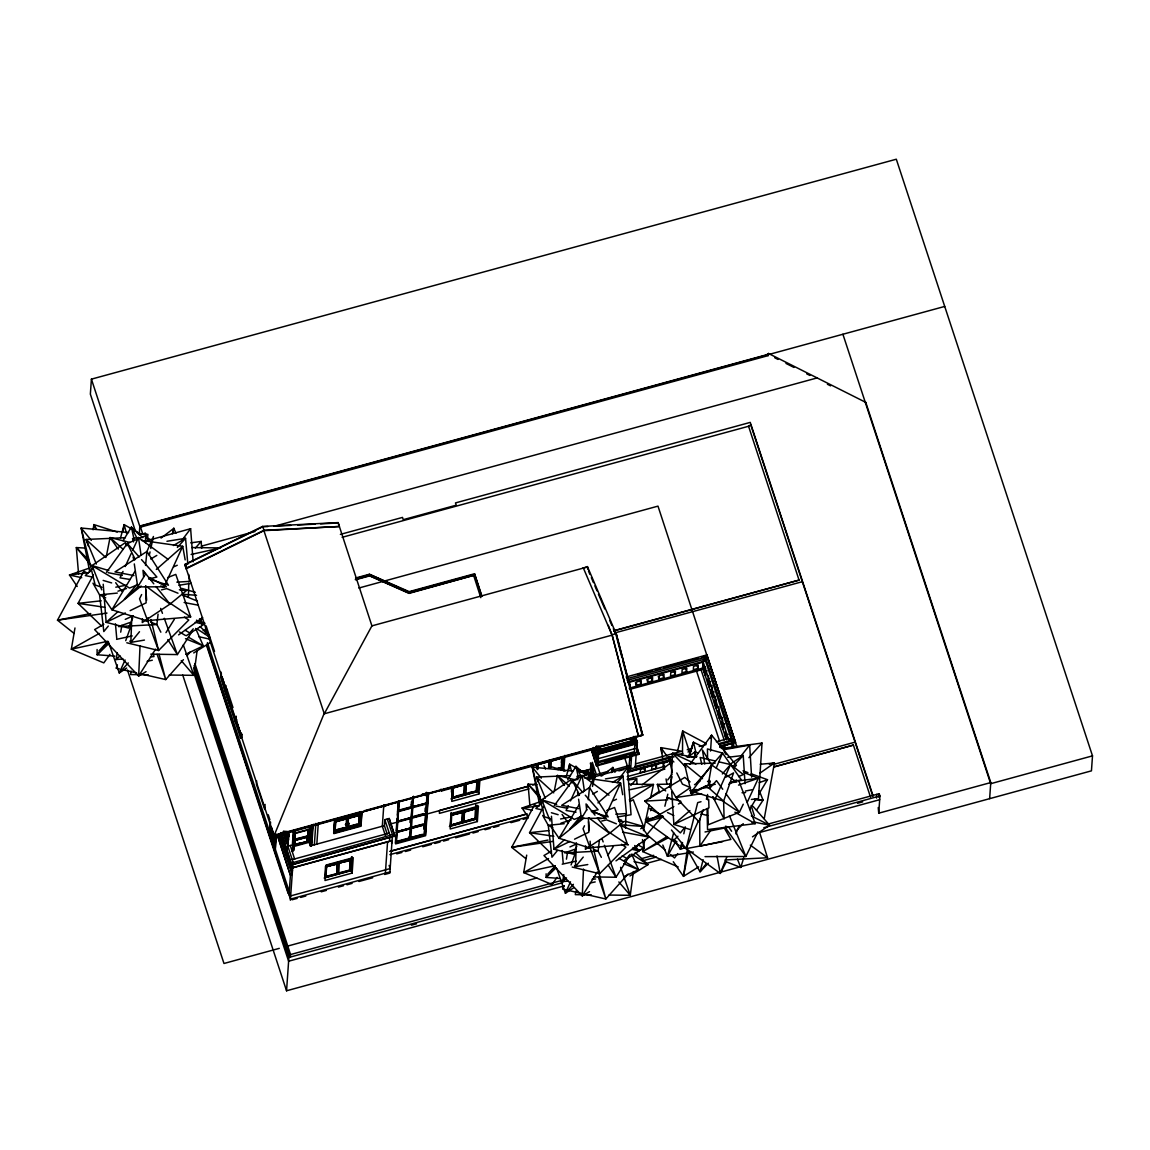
<?xml version="1.0" encoding="UTF-8"?>
<svg xmlns="http://www.w3.org/2000/svg" width="1150" height="1150" viewBox="0 0 1150 1150"><rect width="100%" height="100%" fill="white"/><g stroke="black" fill="none" stroke-linecap="round" stroke-linejoin="round"><path stroke-width="1.5" d="M145.504 542.714L145.547 535.641L127.334 543.504L106.418 572.355M588.225 779.024L588.268 773.777L572.427 780.62L554.214 805.719M682.482 755.421L682.683 730.997L706.071 743.432M188.37 597.281L188.758 583.05M625.499 828.101L625.887 814.042M131.833 616.113L130.856 642.376L144.454 640.076M576.366 842.806L575.474 866.626L587.779 864.556M140.027 646.041L138.661 676.042L146.05 671.672M583.496 869.055L582.274 895.922L589.519 891.652M670.766 787.98L672.563 753.236L693.177 757.117M142.471 618.944L142.269 622.524L170.013 604.095L186.372 590.741L179.386 589.777M585.609 845.911L585.408 849.361L609.558 833.333L623.789 821.718L618.571 820.985M721.438 748.449L762.019 743.058L758.454 798.689L751.381 799.451M710.556 751.051L711.591 735.181L736.402 765.383L733.7 767.711M182.749 675.079L286.551 990.783L1091.451 770.845L1092.5 755.866L896.31 159.218L91.411 379.155L90.361 394.134L135.427 531.199M139.236 534.692L139.84 526.039L767.424 354.559L768.516 353.481L865.749 402.356L990.768 782.561L989.633 798.661M184.877 564.463L186.127 568.732L263.925 530.668L339.379 526.484L338.1 522.603L262.674 526.413L184.877 564.463L275.511 840.463L275.152 844.905M205.261 633.794L205.749 626.894M221.059 672.089L220.757 677.321L222.137 677.062L225.803 688.203M221.174 677.106L221.404 673.67M226.018 685.572L225.572 691.984L221.361 677.048M225.961 687.398L225.63 692.228L241.27 737.581M236.109 721.798L225.946 692.516L226.176 689.195M226.306 692.415L226.55 689.094M226.377 692.401L226.593 688.893M235.506 721.97L235.851 716.982M236.124 716.306L236.196 722.473M236.181 716.45L236.397 722.789M236.469 722.919L236.814 719.727M242.032 734.146L241.802 737.438L240.594 737.768L240.954 732.622M241.069 737.639L241.313 734.203M241.5 734.16L241.27 737.926L221.274 676.919M256.666 780.893L256.421 784.329L264.73 809.557L265.089 804.425M270.077 822.437L269.589 832.025L269.891 822.48M269.848 832.399L270.566 822.063M270.451 826.074L270.566 827.051L270.552 826.275M274.951 840.377L274.491 845.221L270.494 833.031L271.486 828.288L271.041 833.132M270.724 833.146L271.084 828.402L271.127 833.046M275.181 835.001L274.836 839.859L270.839 827.727L275.08 840.578M275.382 834.699L275.008 839.601M275.137 840.319L274.764 845.135L270.753 832.959M275.137 839.831L275.454 835.173M275.238 841.829L275.166 845.034L270.509 833.031M275.382 849.246L275.971 834.325M275.195 849.304L276.216 834.828M287.615 832.298L287.572 833.046L388.815 804.641M286.939 846.558L286.882 850.008M288.808 831.881L287.816 846.184L292.373 844.934L293.322 831.234M283.418 831.45L288.176 844.977L283.432 831.306M286.853 834.785L288.521 840.046L287.399 836.639M286.12 831.522L288.363 838.321M286.781 831.723L288.751 836.754L286.796 831.579M287.471 831.622L288.592 835.029M291.41 863.765L290.777 870.104L292.172 874.345L290.274 874.863L277.495 835.101M291.022 863.161L392.466 834.699L394.939 835.949L291.597 864.929L291.597 863.995L293.494 863.477L283.245 832.298M289.053 894.887L290.533 873.669M293.753 831.421L292.402 850.799M292.876 850.669L294.228 831.464M294.616 831.551L293.279 850.641M294.688 831.508L293.351 850.54M292.804 864.383L292.56 867.876L392.049 840.693M290.361 900.249L292.689 867.646L281.276 832.959M295.262 829.826L293.825 850.411L291.942 850.928M294.616 840.262L307.769 836.826L307.524 841.642L294.429 845.207L294.989 840.305L294.529 845.149M295.349 832.916L294.803 839.917L307.898 836.309L308.272 829.581M293.494 863.477L291.539 864.742L394.939 835.949L389.203 818.484L384.833 819.677L384.416 825.657L387.176 834.038M286.551 990.783L288.88 957.461L193.631 667.776M290.389 957.03L290.562 954.543L194.896 663.564M307.165 841.426L307.395 836.783M307.956 829.466L307.798 836.237M307.323 836.898L307.395 841.239M307.697 836.179L308.085 829.294M309.163 835.518L308.732 836.208L308.761 834.684M310.112 827.842L309.163 842.274L310.342 845.897L384.416 825.657M294.285 846.342L309.35 842.231L310.313 828.46M310.342 845.897L311.549 828.604L310.802 826.304M311.291 845.638L312.757 824.679M313.246 824.363L311.765 845.509M314.353 844.804L315.848 823.4M263.925 530.668L324.286 713.776L371.91 625.873L338.1 522.603M316.825 844.129L318.291 823.17M325.479 866.352L324.961 877.522L350.592 870.521L351.584 856.851M337.309 863.477L336.849 873.914L325.924 876.889L326.471 866.697M325.924 876.889L326.514 866.841M334.636 819.361L333.673 833.074L360.827 825.657L361.79 811.943M334.808 819.893L333.859 833.606L360.999 826.189L361.963 812.475M334.707 822.696L334.104 831.508L359.749 824.507L359.504 823.803L347.76 826.951M334.909 822.739L334.578 832.327L359.864 825.369L360.798 811.986M335.527 818.901L334.463 832.571L360.094 825.556L361.086 811.9M346.553 817.693L345.992 827.842L335.067 830.832L335.512 822.307M335.067 830.832L335.757 821.057L346.668 818.081M337.396 863.722L336.749 873.626L325.795 876.473M350.204 860.214L349.658 870.406L338.747 873.396L339.293 863.204M346.682 824.277C346.006 824.967 347.199 822.466 347.127 824.191M347.645 817.449L346.696 827.296M349.356 823.587L347.746 824.047L347.573 823.055M347.875 825.326L348.335 818.8M359.404 814.329L358.8 824.349L347.889 827.324L348.493 817.319M369.251 575.633L409.069 593.012L473.628 575.374L409.041 593.386L369.251 575.633L355.451 579.399M472.794 574.827L409.127 592.221L369.351 574.253L355.522 578.033M350.132 859.97L349.571 870.119L338.603 872.965M352.288 856.908L351.325 870.607L324.171 878.039M352.144 873.08L353.223 857.67L326.068 865.087L324.99 880.497L352.144 873.08L351.21 870.262M358.728 824.104L359.361 814.2M334.636 820.065L360.266 813.05L360.079 825.542L334.578 832.327M383.827 804.827L382.317 826.232L385.609 836.223M384.402 806.581L384.459 805.834M385.724 806.222L385.782 805.474M387.248 819.749L387.306 819.001L392.466 834.699M385.379 873.181L387.55 842.116M389.203 818.484L394.896 836.697M389.577 841.369L389.821 837.876M391.589 843.568L391.791 840.564L292.689 867.646M392.294 837.2L389.85 873.066L384.704 874.46M395.844 836.107L395.356 843.094L425.356 834.9L428.289 792.982L422.251 794.449M396.204 830.875L397.066 818.642M397.311 815.149L398.159 802.93M398.561 801.694L395.614 843.899L425.615 835.691L428.562 793.5M396.879 832.097L396.175 842.016L409.759 838.307L410.449 828.388L396.736 831.651M411.183 817.909L410.478 828.014L396.908 831.723L397.469 821.172M411.916 807.429L411.211 817.535L397.641 821.244L398.346 811.138L412.088 807.501L411.226 804.856M398.489 809.083L399.079 800.659M396.304 842.835L399.237 800.917L398.288 801.176M409.012 836.481L409.903 838.753L396.333 842.461M409.989 822.509L410.234 819.016M411.197 805.23L411.456 801.55M409.846 834.555L409.616 837.861L396.031 841.57M410.809 820.841L411.039 817.463M411.916 804.928L412.146 801.564M412.649 796.95L411.944 807.056L398.374 810.764M409.874 839.126L412.807 797.209M410.823 838.867L413.454 796.246M423.775 829.021L424.019 825.527M424.997 811.555L425.241 808.062M426.104 795.829L426.348 792.336M424.479 828.934L424.709 825.628M425.701 811.44L425.946 808.076M426.794 795.901L427.024 792.537M422.438 834.354L410.564 837.602L424.278 834.339L424.853 823.601M412.16 817.276L425.73 813.568L426.434 803.462M426.463 803.088L412.893 806.797L426.463 803.088L427.168 792.982L422.079 794.363M424.408 835.159L427.354 793.054M591.287 750.059L441.557 790.97L441.6 790.223M451.433 792.062L451.662 788.627M478.242 779.456L477.365 791.401L451.72 798.402L452.338 789.648M450.901 815.479L450.168 826.002L475.798 819.001L476.531 808.479L450.901 815.479L450.671 814.775L475.611 808.091L475.841 804.77M476.732 805.489L476.56 808.249L450.901 815.221L451.102 812.489M452.712 787.678L451.763 801.378L478.903 793.96L479.866 780.261M452.611 797.496L453.244 787.577M464.169 784.602L463.622 794.794L452.698 797.769L453.172 787.348M462.53 811.958L462.07 822.379L451.145 825.369L451.691 815.178M369.351 574.253L409.17 591.632L474.548 573.764L481.778 596.462M461.969 822.106L462.602 812.188M465.276 784.386L464.327 794.247M465.52 794.276L466.066 784.084L465.52 794.276L476.431 791.286L477.02 781.238M464.499 811.67L463.867 821.589L475.798 819.001M464.643 812.101L475.467 808.824L474.878 818.886L463.967 821.862L464.427 811.44M476.977 781.094L476.344 790.999L465.376 793.845M478.932 779.499L478.098 791.488L450.944 798.919M477.494 805.388L476.546 819.087L449.391 826.505M477.351 821.56L478.429 806.136L451.274 813.553L450.196 828.977L477.351 821.56L475.956 817.319M536.418 767.151L536.662 763.729M537.093 768.2L537.122 764.031M537.223 769.623L537.582 764.491M537.826 769.422L538.114 764.391M548.579 767.913L549.039 761.401M548.723 768.344L549.082 761.544M549.657 768.214L549.93 760.538M550.519 767.539L550.936 760.883M550.62 767.826L550.85 760.653M561.43 762.551L561.66 759.302M556.629 769.379L561.301 768.099L561.847 757.908L551.066 761.314M559.029 769.091L562.235 768.214L562.753 757.031M563.687 758.023L562.968 768.301L557.879 769.695M564.866 755.349L563.773 770.773L562.853 767.956M583.223 568.129L587.434 566.605L616.242 633.995L642.706 735.181L273.988 835.935L324.084 713.633M587.722 569.207L587.434 566.605M590.697 776.092L591.172 769.163L580.822 771.995M593.184 778.277L591.1 771.923L591.316 768.933L580.793 771.808M636.352 745.027L639.113 754.299L596.577 765.929L591.215 748.708M597.899 750.562L597.137 761.343L593.012 748.779M596.131 746.824L598.561 754.213L597.942 762.896L596.634 765.167L639.156 753.552L636.683 752.301L597.942 762.896L593.069 748.032M637.387 742.282L637.33 743.058L598.589 753.652L598.647 752.862L637.387 742.282L635.72 737.208M596.634 746.12L598.92 753.077L634.714 743.303L634.814 744.294L634.412 751.697L598.158 761.616L598.359 758.612L594.751 747.629M636.712 742.756L598.891 753.638L599.754 750.174M599.107 754.127L599.639 750.389L599.438 753.552M599.581 753.997L599.811 750.777M629.639 687.125L629.869 683.747M629.093 766.878L629.841 756.168M636.367 685.285L636.611 681.907L641.254 680.642L641.024 684.006L636.367 685.285L635.447 682.453M631.537 756.844L630.703 768.833L629.596 765.483L613.151 769.982M635.418 743.719C633.305 737.322 638.451 740.37 635.562 744.165M635.893 743.59L635.648 740.499M636.036 744.036L636.266 740.816M636.094 755.593L635.26 767.596L634.915 766.533L672.577 756.24M636.683 752.301L637.287 743.619L635.634 738.587M642.246 735.051L638.523 736.316L612.102 634.757L616.271 633.621L642.706 735.181L273.988 835.935M647.766 682.166L647.996 678.802L652.654 677.523L652.424 680.901L647.766 682.166L646.832 679.348M644.934 771.42L645.179 768.056L640.521 769.321L640.291 772.685L644.934 771.42L643.54 767.179M659.151 679.061L659.396 675.683L664.039 674.418L663.809 677.781L659.151 679.061L658.231 676.229M656.334 768.301L656.564 764.937L651.906 766.202L651.676 769.58L656.334 768.301L654.939 764.074M663.076 766.461L663.306 763.097L667.963 761.818M675.208 674.676L675.438 671.298L670.781 672.577L670.551 675.941L675.208 674.676L673.814 670.436M686.593 671.557L686.823 668.193L682.18 669.458L681.936 672.822L686.593 671.557L685.199 667.316M697.992 668.452L698.223 665.074L693.565 666.339L693.335 669.717L697.992 668.452L697.058 665.62M726.268 739.479L702.607 667.546L703.024 661.552L706.848 654.939L735.526 742.124L719.986 747.098M629.165 688.189L702.779 668.078L703.211 662.084L706.215 659.281M704.116 671.672L704.346 668.294L705.798 672.707L705.568 676.085L704.116 671.672L707.149 670.838M735.468 742.871L706.848 654.939L626.074 677.005M709.047 686.665L707.595 682.252L707.839 678.888L709.291 683.301L709.047 686.665L712.094 685.846M712.526 697.259L711.088 692.846L711.318 689.482L712.77 693.896L712.526 697.259L715.573 696.426M716.019 707.854L716.249 704.476L714.797 700.062L714.567 703.441L716.019 707.854L719.052 707.02M719.497 718.434L719.727 715.07L718.276 710.657L718.046 714.021L719.497 718.434L722.531 717.614M721.524 724.615L721.769 721.251L723.221 725.664L722.976 729.028L721.524 724.615L724.572 723.781M725.003 735.209L725.247 731.831L726.699 736.244L726.455 739.622L725.003 735.209L728.051 734.376M750.993 424.652L748.492 426.291L342.125 537.323M731.774 748.061L732.104 743.374L720.101 746.652M768.444 354.603L768.516 353.481M613.784 630.947L799.149 580.074L613.798 630.732M865.663 403.478L865.749 402.356M773.72 766.863L853.401 745.085L773.706 767.079M876.501 798.1L876.76 794.363M878.226 807.544L878.744 813.179L990.768 782.561M878.931 797.439L879.204 793.701L767.826 824.133M878.744 813.179L879.937 795.958L879.204 793.701M145.547 565.412L146.956 551.468L153.453 536.504L150.794 548.492M588.254 799.796L589.49 787.549L595.154 774.525L592.494 786.456M147.2 541.348L147.933 534.376L137.396 533.37M589.605 779.671L590.338 772.671L579.773 771.679M335.311 821.962L360.827 815.048L360.309 813.74M158.082 614.186L156.874 624.522L160.856 632.198M599.366 840.434L598.115 851.101L601.364 857.339M197.067 651.058L193.818 675.337L169.266 675.036M633.434 871.556L630.272 895.304L608.997 895.045M687.355 849.117L683.488 876.357L698.639 866.884M93.107 529.791L93.883 524.587L117.243 532.062M123.093 531.487L124.128 524.616L141.119 534.319M131.186 671.111L130.654 674.561L148.206 674.777M568.862 769.278L569.638 764.175L583.668 772.196M575.834 891.149L575.316 894.643L591.258 894.829M123.007 658.993L116.121 659.539L117.271 652.697M120.707 632.169L121.857 625.341M563.816 874.676L562.666 881.561L567.87 881.159M566.418 859.165L567.568 852.279M74.98 627.972L71.329 649.204L103.802 662.889L109.954 654.364M526.7 855.126L523.696 872.577L551.942 884.479L557.089 877.364M708.443 783.394L711.634 764.994L702.42 750.001L704.72 764.031M644.819 839.557L642.678 851.561L678.227 866.942M764.218 818.742L774.453 762.996L760.251 764.247M186.127 568.732L186.559 566.361M688.232 851.977L683.488 876.357L673.268 861.738M106.274 556.658L110.041 537.553L129.964 542.455M554.3 790.984L557.376 775.445L576.064 780.045M636.597 740.701L599.193 750.921L600.099 749.283L634.857 739.824M643.468 830.688L649.031 805M650.526 798.158L653.488 784.458L629.107 784.156M149.27 555.349L150.032 551.914M684.221 765.081L684.494 763.83L715.156 763.169M681.893 842.389L680.369 849.261L685.472 847.536M683.804 833.793L685.328 826.908M667.819 794.19L664.872 806.236M669.501 787.218L672.031 776.753M677.379 751.755L682.683 730.997L689.339 751.453M703.153 859.697L700.048 871.758L688.735 851.963M611.527 772.57L612.864 767.424L614.991 772.283M611.57 772.326L612.864 767.424L601.637 775.991M673.641 832.859L667.417 856.276L693.378 852.021M120.506 538.042L124.128 524.616L126.442 533.197M566.433 776.02L569.638 764.175L571.464 770.989M710.326 781.094L709.435 784.357L691.538 794.032L684.494 763.83L702.506 778.651M689.152 757.102L693.45 742.181L702.808 746.824M725.779 861.609L740.744 867.445L743.777 857.771M702.722 810.549L699.071 821.891L675.97 797.511L671.082 789.001M706.373 799.207L707.408 795.973M682.568 842.663L680.369 849.261L673.454 839.299M688.361 757.045L693.45 742.181L695.951 752.603M125.709 640.694L131.114 625.557M571.09 864.958L575.877 851.518M648.197 817.089L646.386 821.891L679.219 845.538M650.598 810.693L651.806 807.501M710.369 738.429L711.591 735.181L689.942 764.247M726.8 856.951L720.288 873.425L681.361 845.121M735.914 833.865L739.163 825.628M117.429 664.901L116.078 668.207L119.514 668.984M563.946 885.874L562.637 889.108L581.641 893.464M132.653 618.096L128.527 628.058L106.145 622.351L103.212 584.229M576.854 845.969L573.462 854.177L553.984 849.217L551.454 816.27M716.277 767.97L722.488 753.049L707.451 748.938L707.595 759.546M635.634 741.592L599.366 751.683L598.173 746.149M698.323 821.071L686.104 848.657L671.456 830.012M701.198 814.588L703.354 809.715M125.077 659.942L119.284 672.966L108.373 641.801M570.501 881.806L565.412 893.248L556.744 868.466M123.007 571.406L120.06 577.861L130.022 579.471M125.206 566.562L131.114 553.653M132.581 550.433L138.474 537.524L168.317 559.518M568.273 805.719L566.087 810.506L576.092 812.13M570.457 800.932L582.116 775.416L608.968 795.196M604.282 818.656L620.612 783.049L584.617 777.903M747.284 802.168L758.382 778.219L744.079 772.57M743.245 804.209L739.407 812.274L708.213 824.766L707.839 808.738M141.637 594.536L139.553 598.791L158.571 650.512L188.772 620.023L184.417 617.133M584.502 825.758L583.05 828.719L599.596 873.712L625.873 847.191L621.518 844.301M757.908 831.896L745.861 856.491L705.022 856.635M143.894 571.579L143.894 573.117L145.461 573.62M586.831 805.043L587.506 806.883M726.268 861.839L720.288 873.425L717.011 855.974M93.38 574.942L78.071 603.362L101.559 626.031M543.648 806.538L529.561 832.686L550.735 853.128M675.381 842.202L667.417 856.276L662.817 845.049M134.967 571.334L111.909 609.773L148.264 621.259L147.991 617.751M579.054 804.827L559.001 838.264L590.626 848.269L590.079 841.196M749.628 809.485L755.881 799.063M758.569 794.592L767.496 779.7L751.18 773.777M144.958 574.986L137.713 586.902L124.387 599.164L136.951 584.387M586.845 809.485L581.454 818.369L569.854 829.035L581.038 815.896M123.079 540.744L131.402 527.088L142.844 537.668M567.726 779.829L575.963 766.331L586.126 775.747M155.609 649.103L138.661 676.042L94.631 629.596L103.802 624.249M165.959 632.644L174.426 619.174M597.367 871.93L582.274 895.922L543.964 855.514L551.598 851.057M607.732 855.442L613.396 846.458M192.237 631.178L177.402 654.58L150.779 654.163M629.582 855.773L615.983 877.249L593.501 876.904M756.499 810.204L763.054 800.156L759.316 790.74M724.011 827.468L730.883 839.428L699.861 846.17L710.858 830.156M677.709 853.616L674.547 857.943L670.421 854.479M667.733 779.93L671.916 774.295M182.074 540.054L190.627 528.712L193.143 561.804M621.014 776.307L627.483 767.74L631.048 814.732L617.349 816.96M564.535 879.132L562.666 881.561L566.504 877.91M706.344 863.636L700.048 871.758L708.299 863.19M740.729 756.341L749.656 745.085L751.611 777.184M684.71 827.468L680.383 832.902L644.733 801.119L684.811 777.4L690.086 781.871M139.509 631.724L130.856 642.376L129.778 641.139M583.237 857.095L575.474 866.626L574.54 865.562M108.316 626.06L103.816 631.551L99.576 594.852L92.963 583.165M557.462 850.497L551.957 857.21L548.262 825.298L542.685 815.408M193.257 628.834L189.807 632.917L185.208 630.315M200.158 620.684L202.443 617.952M630.143 854.421L626.779 858.403L622.222 855.83M635.777 847.766L639.141 843.769M647.019 834.44L662.759 815.81L645.38 819.648M107.482 642.721L97.146 654.753L114.942 656.104M555.349 866.712L546.164 877.407L559.777 878.442M696.972 782.618L722.488 753.049L741.304 779.801L731.314 782.216M722.344 773.936L730.538 764.563L743.36 774.525L738.573 776.638M195.342 548.076L201.221 541.42L201.638 548.392M630.804 785.479L636.697 778.794L637.014 784.084M709.679 788.339L716.479 780.634L722.732 789.259M183.425 659.669L165.729 679.578L140.056 673.699M186.976 655.687L190.512 651.705M627.986 874.072L605.82 898.998L585.091 894.254M128.268 662.918L119.284 672.966L126.658 668.064M573.39 884.321L565.412 893.248L573.965 887.57M177.359 547.472L185.553 538.329L187.838 564.176M617.133 782.747L623.07 776.121L626.391 813.596L615.768 814.214M748.909 757.678L762.019 743.058M98.929 650.972L107.295 641.901M547.86 873.943L555.048 866.151M733.743 765.684L743.231 755.464L745.042 783.696M737.078 829.883L743.245 823.673M677.896 836.237L674.159 839.888L677.034 841.973M108.646 643.684L97.146 654.753L97.089 649.506M556.241 867.689L546.164 877.407L546.121 873.827M94.07 567.18L85.33 575.575L92.101 576.998M542.987 801.694L535.871 808.522L542.886 810.003M116.121 659.539L120.003 655.845M702.779 668.078L703.656 667.259M348.004 823.659L349.327 823.616L347.947 824.018M118.004 611.613L106.145 622.351L125.336 612.993M564.564 839.644L553.984 849.217L569.796 841.498M156.328 569.437L182.721 546.293L185.164 559.906M597.971 802.901L620.612 783.049L622.696 794.708M349.255 823.4L347.602 823.472M689.885 810.621L673.886 824.421L689.885 829.452M307.625 836.783L309.178 836.122L307.567 836.582M345.446 824.435L346.696 823.774M640.708 828.762L643.468 826.476L633.262 799.739L630.272 801.392M141.119 586.026L111.909 609.773L102.566 596.002L105.987 594.938M583.898 818.038L559.001 838.264L550.879 826.289M642.088 784.932L671.039 762.551M161.058 538.085L173.822 528.339L175.979 533.241M687.758 757.232L694.629 752.129L697.921 752.833M178.609 634.872L202.63 617.564M615.997 860.847L649.003 837.085L640.881 825.743M759.747 773.289L774.453 762.996L769.307 764.146M690.23 787.678L675.97 797.511L701.615 793.73M694.499 784.731L700.192 780.792M752.474 836.841L769.609 825.211L753.02 806.351M650.44 797.266L658.993 791.502M729.891 764.405L743.231 755.464L727.706 757.318M186.171 635.763L203.938 624.364L199.511 618.844M624.148 860.531L639.069 850.957L634.699 845.523M629.337 799.839L653.488 784.458L629.323 789.849M193.703 652.941L211.284 641.944M629.927 875.969L647.996 864.656L635.202 852.452M666.986 836.625L642.678 851.561L667.661 838.106M150.751 559.015L156.803 555.421M173.449 545.517L185.553 538.329L166.951 541.276M592.796 794.104L597.339 791.416M612.476 782.417L623.07 776.121L605.418 778.909M99.288 633.42L71.329 649.204L107.884 641.24M548.564 858.533L523.696 872.577L555.206 865.706M709.536 786.428L714.035 783.883M726.053 777.127L733.556 772.886L723.609 801.104L724.112 818.987M673.828 806.567L646.386 821.891L663.449 816.931M678.399 804.008L681.447 802.312M728.726 784.242L736.575 779.916M346.797 823.989L345.503 824.636M186.142 568.344L263.954 530.294L339.379 526.484M130.137 610.65L146.122 602.844L145.763 589.821M574.54 839.184L588.771 832.241L588.484 821.617M185.754 654.293L203.334 645.854L195.629 628.432M624.148 876.573L638.538 869.659L632.083 855.068M706.56 785.795L690.561 793.069L711.634 764.994L736.704 782.043L729.56 782.791M125.249 619.376L133.414 615.696M569.926 846.932L576.207 844.1M173.981 566.72L177.258 565.254M613.266 800.688L616.501 799.25M142.083 534.391L145.317 533.011L146.956 538.085M584.775 772.886L588.067 771.492L589.72 776.581M201.811 624.594L204.987 623.242M637.56 851.029L644.129 848.226L642.462 839.557M137.569 584.789L129.519 588.053L92.043 565.57L125.221 542.714L126.845 545.819M582.101 816.212L574.324 819.375L541.722 799.811L570.572 779.93L572.197 783.006M167.641 577.544L175.792 574.396L190.67 616.903L145.877 620.756M606.654 810.549L614.574 807.501L627.526 844.474L588.556 847.823M129.878 622.524L118.479 626.592L156.874 624.522L150.636 622.092M576.279 848.772L564.707 852.912L598.115 851.101L593.587 849.333M759.201 782.633L767.496 779.7M89.053 568.201L69.474 575L77.194 586.486M539.925 801.823L522.071 808.019L528.037 816.874M738.501 785.091L758.382 778.219L739.335 780.764M117.947 591.186L126.5 588.512M561.013 823.127L571.148 819.95M944.725 306.432L139.811 526.369L91.411 379.155M139.84 526.039L140.516 527.131L768.099 355.637L767.481 353.769M145.36 541.133L190.627 528.712M201.437 546.164L255.041 531.501M274.074 526.312L817.133 377.919M340.386 534.391L402.5 517.414L403.247 519.671L456.234 505.195L455.486 502.924L750.246 422.395L872.965 795.599M357.204 578.148L369.308 574.842M355.422 579.773L369.222 576.006M203.133 630.66L206.597 629.711M358.8 588.038L657.987 506.129L737.092 747.414M371.91 625.873L587.406 566.979M222.022 676.861L220.699 677.235L240.594 737.768M225.831 692.559L227.082 692.056M236.339 722.919L237.116 722.588L240.781 733.743M615.25 632.802L802.326 581.684M324.286 713.776L612.073 635.131L638.523 736.316M638.063 674.461L651.806 670.709M655.241 669.774L660.402 668.366M663.837 667.417L698.208 658.03M701.644 657.096L706.804 655.687M626.621 678.773L705.539 657.225L733.039 740.873L719.368 744.611M627.152 680.369L706.057 658.806M627.684 682.137L705.496 660.876L731.903 741.189M627.871 682.669L703.211 662.084M702.607 667.546L705.079 666.871L705.654 668.639M629.611 689.411L703.196 669.314M707.595 682.252L710.643 681.433M711.088 692.846L714.121 692.012M269.963 826.879L270.566 826.821M270.624 827.971L270.164 826.534M271.414 827.756L275.238 840.535M270.926 828.575L274.821 840.65M274.951 835.159L361.33 811.555M364.78 810.606L639.486 735.54M547.371 760.969L552.489 759.561M638.552 735.942L642.735 734.807M339.006 818.541L359.576 813.639L335.613 819.476M452.467 787.621L478.098 780.62M537.352 764.477L562.968 757.433L537.337 764.693M452.467 787.894L478.113 780.663L477.882 779.959M453.387 788.009L464.212 784.731M477.121 781.526L465.98 783.84M334.866 820.769L360.496 813.754M338.043 820.065L360.482 813.984M336.72 820.554L360.281 814.114M348.565 817.564L359.49 814.574M295.033 833.117L311.549 828.604M634.168 740.658L600.357 749.886L599.078 746.163M295.004 833.491L311.535 828.977M635.749 741.419L599.366 751.683L597.669 746.292M598.561 754.213L637.287 743.619M288.535 839.888L285.444 831.464M399.912 809.859L411.801 806.61M294.587 839.241L307.783 835.849M294.673 839.514L307.898 836.309L294.659 840.104M426.621 803.534L412.721 806.725M288.132 841.613L284.769 831.407M397.555 811.656L398.504 811.397M412.074 807.688L413.022 807.429M426.607 803.721L427.556 803.462M398.489 811.584L412.059 807.875M413.008 807.616L426.592 803.908M455.601 796.26L463.407 794.133M468.424 792.753L476.431 791.286M556.413 768.717L559.533 767.855M463.522 794.506L452.698 797.769M556.485 768.947L561.214 767.812M334.851 830.171L344.209 827.612M347.674 826.663L357.032 824.104M334.952 830.444L345.906 827.612M598.359 758.612L634.628 748.708M636.971 748.262L634.441 748.765M300.768 842.749L294.572 844.546M294.299 844.819L307.452 841.383M295.622 845.307L305.756 842.533M604.627 761.803L626.52 755.809M629.898 754.889L634.944 753.509M423.89 813.582L412.016 816.831L412.131 817.65L425.888 814.013M397.613 821.617L411.355 817.981M396.822 822.135L397.771 821.876M411.341 818.167L412.289 817.909M425.874 814.2L426.823 813.941L425.946 811.296M529.129 785.924L439.602 810.391L439.401 813.381L529.043 788.886M532.579 784.976L536.029 784.041M390.296 824.047L397.138 822.178M397.756 822.063L411.326 818.354M412.275 818.096L425.859 814.387M529.014 786.154L427.139 813.984L426.204 811.167M585.925 773.346L591.1 771.923M451.749 814.157L475.482 807.674M608.206 771.334L596.376 774.568L592.351 762.321M635.864 763.773L682.108 751.137M687.24 749.742L692.372 748.334M699.229 746.465L706.071 744.596M716.349 741.779L728.338 738.501L735.526 742.124L720.029 746.35M475.525 807.818L450.685 814.559L450.915 815.264M465.98 811.009L469.099 810.161M462.746 812.619L451.605 814.933M588.771 778.363L627.483 767.74M292.215 859.596L389.246 833.089M412.979 826.85L423.157 824.061M618.844 770.931L623.774 769.58M627.066 768.674L630.358 767.783M677.724 754.831L682.856 753.437M687.988 752.028L691.423 751.094M718.808 743.604L729.086 740.801L703.024 661.552M424.982 824.421L411.254 827.684M397.052 832.169L410.622 828.46M411.571 828.201L425.155 824.492M396.089 832.614L426.089 824.421M627.383 769.753L669.587 758.209M627.124 771.736L670.148 759.992M627.569 771.938L668.696 760.696M627.081 772.484L670.091 760.739M720.259 747.529L724.917 746.264L724.687 749.628L723.293 745.401M460.287 822.149L451.145 825.369M473.096 818.642L463.967 821.862M627.239 776.624L664.944 766.317M451.001 824.938L461.926 821.962M463.824 821.445L475.568 818.297M451.059 825.082L462.99 822.494L463.507 811.325M410.852 838.494L424.436 834.785M627.167 779.384L664.858 769.091M290.332 874.115L292.229 873.598L279.076 833.621M326.456 865.447L333.227 863.592M336.619 862.658L341.708 861.278M345.101 860.344L350.405 859.625L326.528 865.677L350.261 859.194M326.571 865.821L350.304 859.337M325.694 867.014L351.109 859.337M337.525 864.139L326.399 866.467M350.348 860.646L339.207 862.96M390.137 851.259L526.916 813.898M390.123 851.417L526.901 814.042M389.908 854.637L528.411 816.788M396.75 853.861L401.939 852.452M405.404 851.503L410.593 850.08M422.726 846.774L431.379 844.402M434.844 843.453L440.033 842.03M443.497 841.096L448.687 839.673M455.616 837.775L469.459 833.994M472.923 833.046L478.127 831.622M485.041 829.739L490.245 828.316M493.709 827.367L498.899 825.959M511.017 822.638L519.671 820.281M523.135 819.332L528.324 817.909M390.166 868.566L290.662 895.908L207.431 642.591M773.677 764.405L855.083 742.152M389.936 871.93L290.447 899.128L206.641 644.273M292.071 899.774L297.217 898.366M300.653 897.431L305.799 896.023M321.238 891.811L326.384 890.402M338.387 887.124L343.534 885.716M346.969 884.781L352.116 883.372M358.973 881.489L372.701 877.752M279.292 948.362L223.977 963.484L127.463 669.976M286.206 946.479L536.892 877.982M638.897 850.109L644.086 848.686M290.562 954.543L562.048 880.354M641.599 858.619L653.703 855.312M288.88 957.461L562.738 882.639M642.476 860.847L656.348 857.052M763.816 827.698L879.937 795.958M411.355 925.204L416.544 923.795M857.483 803.304L862.673 801.881M564.219 885.902L288.621 961.213L193.789 672.808M645.682 863.636L661.279 859.381M760.078 832.384L879.678 799.696M1092.5 755.866L990.682 783.696L842.907 334.262M701.026 801.723L697.705 802.599L686.104 848.657L722.531 841.699M161.446 589.893L166.621 588.599L177.991 593.213M601.752 821.057L606.596 819.849L616.386 823.817M148.566 579.039L156.889 577.027L141.522 559.604M591.373 811.426L598.129 809.787L585.278 795.211M191.13 554.473L218.787 548.306M116.581 639.342L132.236 635.921M562.206 864.182L576.222 861.12M147.143 661.322L152.303 660.215M590.18 882.999L595.197 881.935M705.022 831.982L728.784 827.166L731.63 831.263M90.721 613.539L57.5 620.195L83.892 571.262L87.012 572.93M548.061 840.046L511.664 847.334L534.635 804.77L537.754 806.438M745.444 791.027L752.387 789.676M115.791 587.19L126.313 585.192M560.567 818.973L570.975 816.989M696.426 789.446L689.784 790.682L723.609 801.104L708.026 787.276L699.732 788.814M723.508 749.757L749.656 745.085M178.854 585.307L191.202 583.28M107.007 613.079L57.5 620.195L74.146 633.463M553.337 841.34L511.664 847.334L525.665 858.504M190.699 542.857L201.221 541.42M627.986 779.988L636.697 778.794M730.681 781.914L734.146 781.454M88.521 572.671L69.474 575L81.736 577.717M539.307 805.906L522.071 808.019L532.407 810.304M101.243 600.803L78.071 603.362L104.664 607.272M548.679 830.587L529.561 832.686L553.854 836.266M708.156 785.076L715.286 784.314M117.286 593.084L99.576 594.852L105.699 597.856M564.219 823.702L548.262 825.298L552.834 827.526M150.535 656.851L153.985 656.578L153.295 653.099M592.135 879.261L595.599 879.003M742.038 792.753L745.602 792.508M176.841 582.144L189.362 581.397L188.758 574.511M644.733 801.119L667.776 799.825M725.061 859.97L767.539 857.756L759.618 832.485M267.921 526.527L262.66 526.786L184.848 564.837L186.271 565.469M274.936 526.168L290.72 525.378M297.735 525.018L315.272 524.127M320.534 523.868L338.071 522.977M125.407 537.697L86.078 539.451L88.377 546.006M570.457 775.574L536.533 777.084L538.229 781.943M659.482 792.652L657.326 784.386L671.14 784.041M674.015 756.944L668.725 757.031L672.348 772.613M686.378 756.758L696.957 756.599M191.791 547.558L220.527 547.918M85.186 548.061L76.331 547.558L78.559 573.735M536.992 784.645L528.051 784.156L529.863 805.402M182.318 594.248L196.549 595.298M621.23 824.837L643.468 826.476L625.011 821.186M754.342 799.437L763.054 800.156L754.486 799.193M128.599 532.536L81.176 528.037L89.757 571.924M572.743 771.003L532.263 767.165L539.681 805.144M597.698 818.11L601.177 818.584M141.349 540.385L182.721 546.293L163.947 587.233L160.698 585.997M680.196 750.993L660.977 747.644L661.724 752.991M184.129 602.514L198.001 605.13M622.581 832.097L649.003 837.085L619.649 825.154M133.975 575.589L115 571.909L146.956 551.468L168.446 585.192L150.751 579.629M108.172 572.7L122.288 575.417M578.694 808.637L561.689 805.331L589.49 787.549L608.192 816.888L592.034 811.814M555.91 806.049L567.726 808.321M754.026 822.049L769.609 825.211L751.309 815.896M198.677 636.683L209.027 638.969M634.053 861.58L647.996 864.656L631.753 854.048M122.935 669.774L136.62 672.908M715.329 761.012L700.12 757.462L701.845 764.304M718.707 761.803L730.538 764.563L714.783 799.854L712.928 797.036M195.198 622.279L203.938 624.364L196.478 620.166M632.083 849.304L639.069 850.957L632.96 847.536M126.788 642.778L158.571 650.512L150.938 619.534M572.197 867.042L599.596 873.712L592.926 846.659M680.699 801.133L666.971 797.683L673.771 799.652M701.241 813.884L707.638 815.566M181.7 588.398L195.342 592.308M618.298 819.26L621.647 820.223M752.071 822.71L755.234 823.63L738.774 780.706M725.477 826.203L728.784 827.166M103.155 580.419L111.651 582.921M551.382 812.734L558.138 814.717M108.79 570.558L92.043 565.57L101.746 589.864M556.701 804.281L541.722 799.811L550.16 820.956M550.031 766.303L565.139 771.147M101.976 587.348L95.191 585.019L81.176 528.037L91.324 540.371M551.094 819.016L544.453 816.744L532.263 767.165L541.305 778.148M743.015 770.816L747.902 772.599M185.481 638.724L203.334 645.854L188.37 637.143M623.717 863.736L638.538 869.659L619.074 858.346M182.864 595.197L197.484 601.148M707.538 781.382L708.975 781.396L709.406 780.102M690.618 787.693L682.453 784.142L676.804 772.973M695.937 764.046L672.563 753.236L685.961 767.381M704.849 786.356L707.997 787.851M667.518 812.518L673.814 815.523M774.812 357.808L778.004 359.418M785.967 363.414L793.946 367.425M806.696 373.836L809.887 375.432M827.411 384.258L830.602 385.854M733.571 742.497L733.858 747.486L732.938 744.668M637.905 844.891L644.129 848.226M648.557 808.134L659.611 814.099M592.408 810.577L606.381 818.268L581.454 818.369L578.594 799.207M149.543 577.516L166.376 586.788L137.713 586.902L134.291 563.931M625.312 843.238L628.374 844.948M734.908 812.188L755.234 823.63L707.523 829.596L707.049 808.594M588.34 774.87L593.012 777.544M147.301 537.855L150.391 539.609M179.386 631.925L185.366 635.404M197.053 628.906L209.918 637.301M723.408 801.593L739.407 812.274L725.851 793.586M608.307 831.666L627.526 844.474M169.956 603.103L190.67 616.903M750.332 845.135L767.539 857.756M588.656 817.708L609.558 833.333L597.238 817.923M145.82 586.011L170.013 604.095L155.954 586.514M657.326 784.386L665.692 790.913M647.105 834.785L664.944 849.85M569.293 786.183L557.376 775.445L564.434 785.378M123.194 549.398L110.041 537.553L118.263 549.125M553.754 792.853L536.533 777.084L545.301 798.143M105.814 557.506L86.078 539.451L96.327 564.032M728.338 738.501L731.386 741.333M200.229 626.779L209.127 635.26M673.871 761.99L668.725 757.031L671.959 763.413M540.399 796.691L528.051 784.156L541.549 800.285M88.909 560.352L76.331 547.558L91.281 565.412M582.935 792.551L572.427 780.62L579.428 794.851M139.164 556.916L127.334 543.504L135.125 559.303M618.858 881.949L630.272 895.304L620.583 867.301M181.24 660.589L193.818 675.337L183.31 644.934M594.996 815.134L586.04 803.922L586.644 810.29M153.798 583.812L142.988 570.299L143.606 576.811M562.077 814.43L568.158 822.94M115.69 582.705L121.828 591.301M725.564 827.928L745.861 856.491L729.445 815.652M667.058 756.283L660.977 747.644L662.673 758.08M724.169 751.64L726.124 754.544M579.413 795.11L577.559 792.249L578.076 795.728M135.039 559.662L133.242 556.873L133.774 560.395M608.249 865.188L615.983 877.249L604.383 845.279M167.785 639.587L177.402 654.58L164.249 618.283M767.424 354.559L768.099 355.637M96.571 529.244L93.883 524.587L95.953 529.345M712.856 796.792L723.307 817.406M581.368 777.127L575.963 766.331L578.249 776.811M136.936 538.114L131.402 527.088L134.032 539.178M544.022 765.771L545.431 769.019M588.498 571.076L589.921 574.382M591.33 577.674L593.457 582.619M594.881 585.911L597.008 590.856M598.431 594.148L604.814 608.968M609.773 620.497L611.901 625.442M613.324 628.734L615.451 633.679M583.251 567.755L612.073 635.131L608.278 625.284M737.466 859.165L740.744 867.445M270.379 828L269.905 826.678M601.939 838.551L603.161 841.915M160.655 608.393L162.452 613.338M598.474 877.393L605.82 898.998L599.136 873.569M157.119 654.264L165.729 679.578L159.059 654.192M750.936 425.399L872.922 796.404M748.506 426.061L799.121 580.304M853.401 745.085L870.536 797.194M707.854 675.323L708.961 678.658M711.16 685.342L712.253 688.692M714.998 697.044L716.105 700.379M718.29 707.063L719.397 710.413M721.596 717.082L722.689 720.432M701.098 669.875L724.184 740.054M696.541 671.126L719.627 741.304M662.874 674.964L663.809 677.781M651.029 676.66L652.424 680.901M639.63 679.779L641.024 684.006M635.102 736.316L637.33 743.058M634.901 738.286L636.008 741.664M633.751 736.446L635.274 741.29M636.309 745.775L639.113 754.299M633.046 737.251L634.714 743.303M631.178 738.228L632.284 741.577M630.947 738.142L632.069 741.534M629.223 756.47L630.258 759.661M624.666 757.721L627.799 767.266M596.778 747.169L598.891 753.638M596.16 746.249L598.589 753.652M593.501 747.471L598.158 761.616M595.959 761.343L600.731 775.876M591.158 749.455L596.577 765.929M591.344 763.341L593.86 770.989M590.467 762.896L595.125 777.055M590.41 763.643L595.067 777.803M591.316 768.933L594.09 777.386M590.482 767.05L593.918 777.486M548.952 761.171L538.042 764.146M474.548 573.764L481.821 595.872M473.628 575.374L480.801 597.655M477.983 791.143L478.903 793.96M475.611 808.091L451.878 814.574M440.967 789.202L441.557 790.97M425.558 813.496L424.997 824.047L411.283 827.31M411.211 817.535L397.641 821.244M410.478 828.014L396.908 831.723M384.833 819.677L389.994 835.374M389.117 865.389L390.152 868.724M262.674 526.413L263.954 530.294M338.287 862.845L337.554 873.367M307.769 836.826L294.544 840.018M307.496 837.099L294.975 840.521M307.093 841.369L294.429 845.207M287.759 831.551L288.866 835.101M287.083 831.493L288.751 836.754M286.408 831.436L288.636 838.393M290.274 845.509L294.688 859.251M285.056 831.335L287.845 839.989M285.502 834.684L288.291 843.338L284.093 831.364M284.266 832.931L288.176 844.977M283.691 834.584L286.494 843.108M280.974 832.571L292.618 868.049M280.197 833.319L292.474 870.651M279.119 834.656L290.231 868.423M276.891 834.167L290.274 874.863M206.138 625.902L214.533 651.418M226.838 688.85L232.99 707.566M268.238 814.746L269.905 819.849M271.572 827.554L274.074 835.116M221.907 676.904L226.162 689.554M236.871 722.43L241.126 735.094M270.911 832.916L274.908 845.106M206.554 645.366L288.132 893.449M194.077 665.606L289.743 956.584M140.516 527.131L142.672 533.672M751.166 805.532L754.342 815.637M577.918 779.772L576.941 776.351L582.116 775.416L584.43 791.2M133.486 541.923L132.523 538.602L138.474 537.524L141.076 555.277M616.156 635.317L621.992 657.628M622.883 661.049L641.729 733.096M695.865 757.318L694.629 752.129L695.649 757.318M663.248 761.559L664.369 768.502M666.066 778.938L666.928 784.156M562.077 850.482L563.184 862.888M115.446 623.803L116.711 638.063M588.311 818.196L589.274 830.573M145.561 586.141L146.639 600.185M671.729 791.861L673.886 824.421L708.946 807.803L708.688 799.494M707.509 794.477L707.624 799.825M699.674 818.628L699.861 846.17M312.383 824.996L311.061 845.897L312.512 824.981M335.34 821.574L360.841 814.818L335.34 821.574M173.822 528.339L172.471 533.557L173.822 528.339M351.325 859.74L325.694 866.741L351.339 859.783"/></g></svg>
